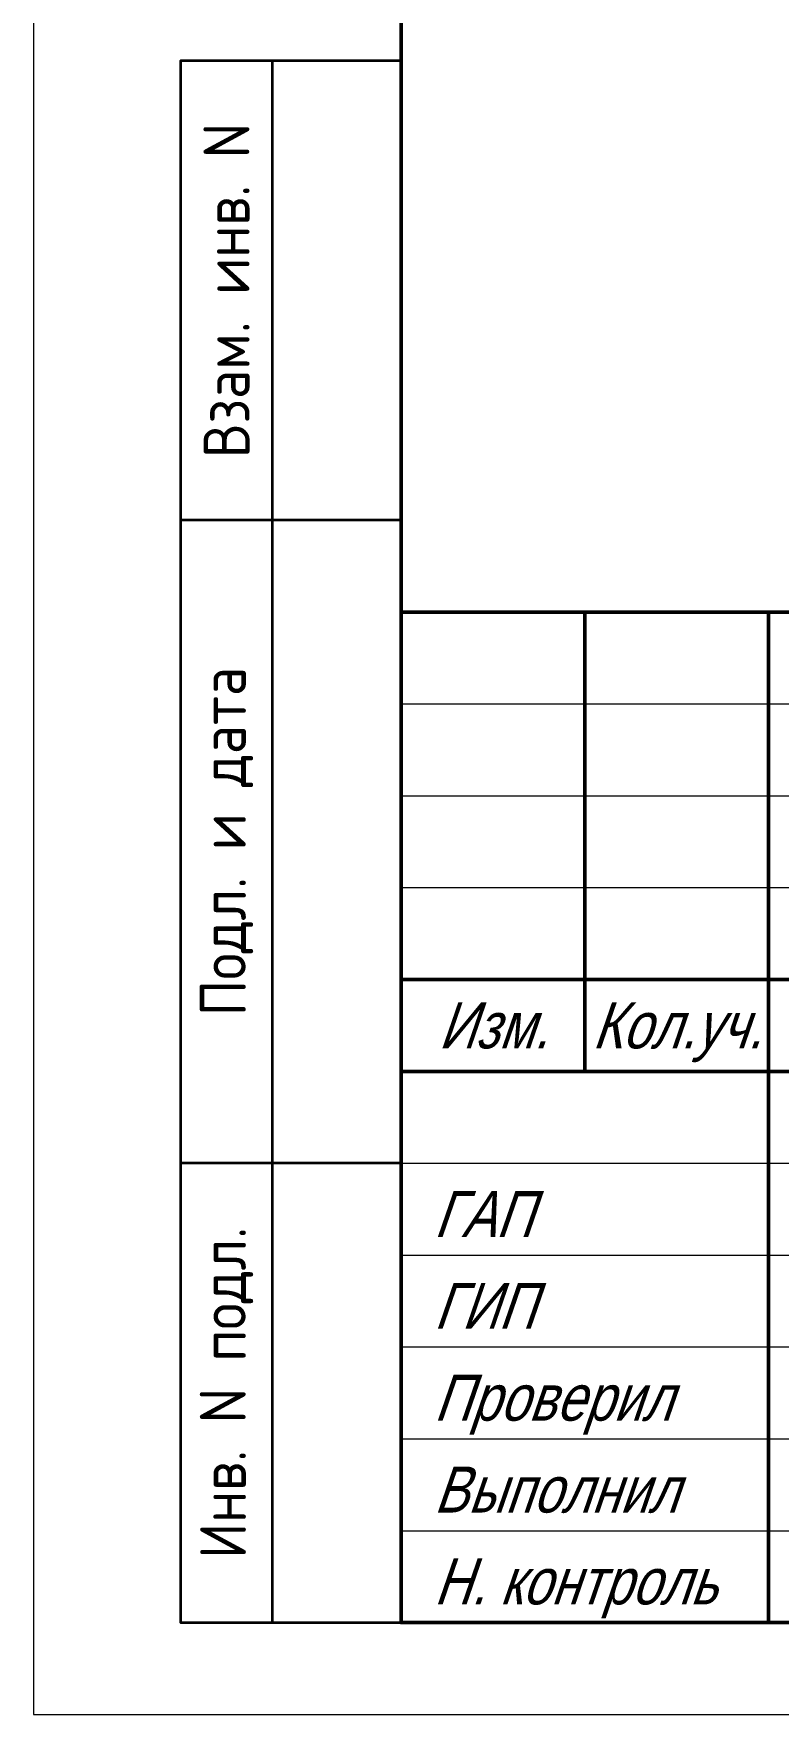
# Model space of a CAD drawing. Header units: millimetres. Extents: x 2020 to 424620, y 1313 to 117846.
# Drawn here: x 397625 to 399246, y 105966 to 109625 of the extents above; entities that cross this region are included whole.
import ezdxf
from ezdxf.enums import TextEntityAlignment as Align

# ---------------------------------------------------------------- set-up
doc = ezdxf.new("R2010")
doc.units = ezdxf.units.MM
doc.layers.add('STANDARD', color=18, linetype='Continuous', lineweight=25, true_color=0x000000)
doc.styles.add('ARIAL', font='arial.ttf')
doc.styles.add('СПДС', font='isocpeur.ttf', dxfattribs={"width": 0.9})

# ---------------------------------------------------------------- blocks, each defined once
blk = doc.blocks.new('*U87')
at = {"lineweight": 0}
blk.add_lwpolyline([(-205, -5), (5, -5), (5, 292), (-205, 292)], close=True, dxfattribs=at)
at = {"color": 0, "linetype": 'Continuous', "lineweight": 50}
blk.add_lwpolyline([(-185, 287), (0, 287), (0, 0), (-185, 0)], close=True, dxfattribs=at)
at = {"lineweight": 35}
for points in [[(-185, 85), (-197, 85), (-197, 0), (-185, 0)], [(-192, 0), (-192, 85)], [(-185, 60), (-197, 60)], [(-185, 25), (-197, 25)]]:
    blk.add_lwpolyline(points, dxfattribs=at)
at = {"layer": 'STANDARD', "color": 0, "linetype": 'Continuous', "lineweight": 50}
for p, q in [((-185, 55), (0, 55)), ((-185, 0), (-185, 55)), ((-175, 55), (-175, 30)), ((-165, 55), (-165, 0)), ((-120, 35), (-185, 35)), ((-185, 30), (0, 30))]:
    blk.add_line(p, q, dxfattribs=at)
at = {"layer": 'STANDARD', "color": 0, "linetype": 'Continuous', "lineweight": 13}
for p, q in [((-185, 50), (-120, 50)), ((-185, 45), (-120, 45)), ((-185, 40), (-120, 40)), ((-185, 25), (-120, 25)), ((-185, 20), (-120, 20)), ((-185, 15), (-120, 15)), ((-185, 10), (-120, 10)), ((-185, 5), (-120, 5)), ((0, 0), (-185, 0))]:
    blk.add_line(p, q, dxfattribs=at)
at = {"lineweight": -2, "char_height": 2.5, "attachment_point": 5, "rotation": 90, "style": 'СПДС'}
for s, insert, width in [('Взам. инв. N', (-194.5, 72.504), 24.9913), ('Подл. и дата', (-194.5, 42.504), 34.9913), ('Инв. N подл.', (-194.5, 12.504), 24.9913)]:
    blk.add_mtext(s, dxfattribs=dict(at, insert=insert, width=width))
at = {"layer": 'STANDARD', "color": 0, "linetype": 'Continuous', "lineweight": 13, "style": 'ARIAL', "oblique": 19}
for s, width, p, p2 in [('Изм.', 0.797369, (-182.983, 31.25), (-177.017, 31.25)), ('Кол.уч.', 0.801425, (-174.617, 31.25), (-165.383, 31.25)), ('ГАП', 0.797318, (-183.232, 20.986), (-177.865, 20.986)), ('ГИП', 0.795756, (-183.232, 15.986), (-177.732, 15.986)), ('Проверил', 0.804194, (-183.232, 10.986), (-170.265, 10.986)), ('Выполнил', 0.799828, (-183.232, 5.986), (-169.932, 5.986)), ('Н. контроль', 0.801932, (-183.232, 0.986), (-167.832, 0.986))]:
    blk.add_text(s, height=2.5, dxfattribs=dict(at, width=width)).set_placement(p, p2, align=Align.FIT)

msp = doc.modelspace()

# ---------------------------------------------------------------- block references
at = {"xscale": 40, "yscale": 40, "zscale": 40}
msp.add_blockref('*U87', (405824.8, 106165.5), dxfattribs=at)

doc.saveas('drawing.dxf')
